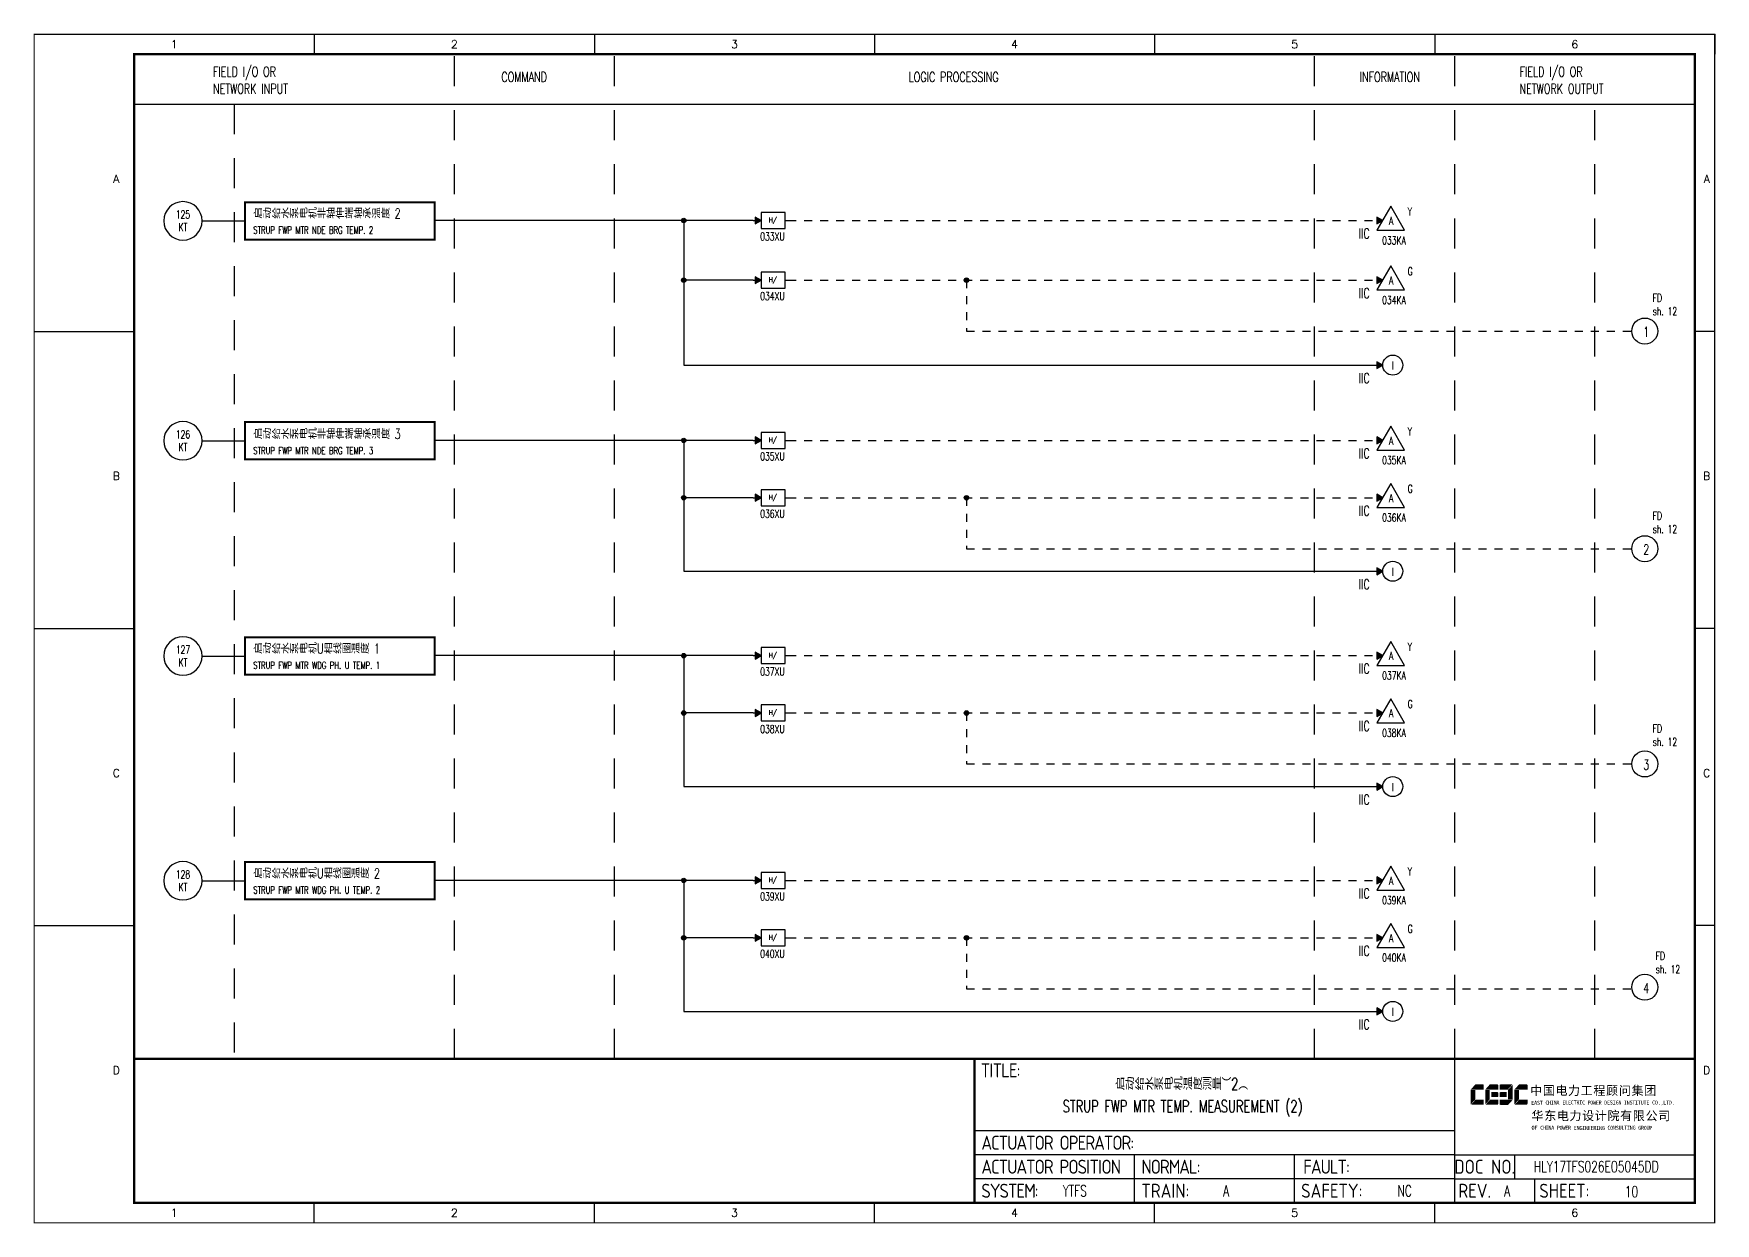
# Model space of a CAD drawing. Header units: millimetres. Extents: x 14388 to 19722, y -3447 to -1598.
# Drawn here: x 16466.9 to 16887.2, y -3043 to -2745.7 of the extents above; entities that cross this region are included whole.
import ezdxf
from ezdxf.enums import TextEntityAlignment as Align

# ---------------------------------------------------------------- set-up
doc = ezdxf.new("R2010")
doc.units = ezdxf.units.MM
for name, pattern in [('D2', [6, 2, -2, 2]), ('DASHED', [0.75, 0.5, -0.25]), ('JIS_02_0.7', [1.35, 0.75, -0.6])]:
    doc.linetypes.add(name, pattern=pattern)
for name, color, linetype in [('BLOCK', 7, 'Continuous'), ('BORDER', 1, 'Continuous'), ('INSTRUMENT', 4, 'Continuous'), ('MLINE', 6, 'Continuous'), ('TITLE', 1, 'Continuous'), ('TK', 7, 'Continuous'), ('图框_外框线', 7, 'Continuous'), ('图框_标题栏文字', 6, 'Continuous')]:
    doc.layers.add(name, color=color, linetype=linetype)
doc.styles.add('DANIEL', font='COMPLEX', dxfattribs={"width": 0.7, "bigfont": 'GVFS'})
doc.styles.add('ecepdi', font='simhei.ttf', dxfattribs={"width": 0.9})
doc.styles.get("Standard").update_dxf_attribs({"font": 'romans.shx', "width": 0.7, "bigfont": '@0hztxta.shx'})
doc.styles.add('工程字', font='gbenor.shx', dxfattribs={"bigfont": 'gbcbig.shx'})

# ---------------------------------------------------------------- blocks, each defined once
blk = doc.blocks.new('INS00')
at = {"layer": 'INSTRUMENT', "color": 0}
blk.add_lwpolyline([(6, 0, 1), (-6, 0, 1)], format="xyb", close=True, dxfattribs=at)
at = {"layer": 'INSTRUMENT', "flags": 1}
for tag, p in [('INSNAM', (0, 9)), ('INSDGN', (0, -9)), ('INSSUP', (0, -15)), ('INSTYP', (0, -12)), ('INSMAN', (0, -18)), ('INSREM', (0, -21))]:
    blk.add_attdef(tag, text='', height=3, dxfattribs=at).set_placement(p, align=Align.TOP_CENTER)
at = {"layer": 'INSTRUMENT', "width": 0.7}
for tag, p in [('INSHH', (6, 3.5)), ('INSL', (6, -3)), ('INSLL', (6, -6))]:
    blk.add_attdef(tag, p, '', height=2.5, dxfattribs=at)
for tag, p in [('INSIDE', (0, 2)), ('INSSYS', (0, -2))]:
    blk.add_attdef(tag, text='', height=2.5, dxfattribs=at).set_placement(p, align=Align.MIDDLE)
at = {"layer": 'INSTRUMENT', "linetype": 'DASHED', "width": 0.7}
blk.add_attdef('INSH', (6, 0.5), '', height=2.5, dxfattribs=at)
blk = doc.blocks.new('大于')
at = {"layer": 'BORDER'}
blk.add_hatch(color=256, dxfattribs=at).paths.add_polyline_path([(2178.99, 3748.47), (2177.49, 3749.34), (2177.49, 3747.6)])
for p, q in [((2176.99, 3748.47), (2178.99, 3748.47)), ((2184.99, 3748.47), (2186.99, 3748.47))]:
    blk.add_line(p, q, dxfattribs=at)
for points in [[(2178.99, 3748.47), (2177.49, 3749.34), (2177.49, 3747.6)], [(2184.99, 3750.47), (2178.99, 3750.47), (2178.99, 3746.47), (2184.99, 3746.47)]]:
    blk.add_lwpolyline(points, close=True, dxfattribs=at)
at = {"layer": 'BORDER', "style": 'DANIEL', "width": 0.8}
blk.add_text('H/', height=1.2, dxfattribs=at).set_placement((2181.94, 3748.51), align=Align.MIDDLE)
blk = doc.blocks.new('A$C1E0003F3')
h = blk.add_hatch(color=152)
edge = h.paths.add_edge_path()
edge.add_ellipse((5.15, 4.41), major_axis=(0, 0.211), ratio=0.769231, start_angle=-90, end_angle=0)
edge.add_line((5.15, 4.62), (3.22, 4.62))
edge.add_line((3.22, 4.62), (2.09, 3.35))
edge.add_line((2.09, 3.35), (5.32, 3.35))
edge.add_line((5.32, 3.35), (5.32, 4.41))
h.paths.add_polyline_path([(3.22, 3.23), (2.09, 3.23), (2.09, -0.36), (3.22, 0.91)])
edge = h.paths.add_edge_path()
edge.add_line((5.32, 0.81), (3.27, 0.81))
edge.add_line((3.27, 0.81), (2.13, -0.46))
edge.add_line((2.13, -0.46), (5.15, -0.46))
edge.add_ellipse((5.15, -0.25), major_axis=(0, 0.211), ratio=0.769231, start_angle=180, end_angle=270)
edge.add_line((5.32, -0.25), (5.32, 0.81))
h = blk.add_hatch(color=152)
edge = h.paths.add_edge_path()
edge.add_ellipse((8.78, 4.41), major_axis=(0, 0.211), ratio=0.769231, start_angle=-90, end_angle=0)
edge.add_line((8.78, 4.62), (6.84, 4.62))
edge.add_line((6.84, 4.62), (5.71, 3.35))
edge.add_line((5.71, 3.35), (8.94, 3.35))
edge.add_line((8.94, 3.35), (8.94, 4.41))
h.paths.add_polyline_path([(6.84, 3.23), (5.71, 3.23), (5.71, -0.36), (6.84, 0.91)])
edge = h.paths.add_edge_path()
edge.add_ellipse((8.78, 2.49), major_axis=(0, 0.211), ratio=0.769231, start_angle=-90, end_angle=0)
edge.add_line((8.78, 2.7), (7.22, 2.7))
edge.add_line((7.22, 2.7), (7.22, 1.44))
edge.add_line((7.22, 1.44), (8.78, 1.44))
edge.add_ellipse((8.78, 1.65), major_axis=(0, 0.211), ratio=0.769231, start_angle=180, end_angle=270)
edge.add_line((8.94, 1.65), (8.94, 2.49))
edge = h.paths.add_edge_path()
edge.add_line((8.94, 0.81), (6.89, 0.81))
edge.add_line((6.89, 0.81), (5.75, -0.46))
edge.add_line((5.75, -0.46), (8.78, -0.46))
edge.add_ellipse((8.78, -0.25), major_axis=(0, 0.211), ratio=0.769231, start_angle=180, end_angle=270)
edge.add_line((8.94, -0.25), (8.94, 0.81))
h = blk.add_hatch(color=1)
edge = h.paths.add_edge_path()
edge.add_line((12.48, 4.62), (9.46, 4.62))
edge.add_ellipse((9.46, 4.41), major_axis=(0, 0.211), ratio=0.769231, start_angle=0, end_angle=90)
edge.add_line((9.3, 4.41), (9.3, 3.35))
edge.add_line((9.3, 3.35), (11.35, 3.35))
edge.add_line((11.35, 3.35), (12.48, 4.62))
h.paths.add_polyline_path([(12.57, 4.56), (11.38, 3.23), (11.38, 0.93), (12.57, 0.93)])
edge = h.paths.add_edge_path()
edge.add_line((11.03, 2.7), (9.46, 2.7))
edge.add_ellipse((9.46, 2.49), major_axis=(0, 0.211), ratio=0.769231, start_angle=0, end_angle=90)
edge.add_line((9.3, 2.49), (9.3, 1.65))
edge.add_ellipse((9.46, 1.65), major_axis=(0, 0.211), ratio=0.769231, start_angle=90, end_angle=180)
edge.add_line((9.46, 1.44), (11.03, 1.44))
edge.add_line((11.03, 1.44), (11.03, 2.7))
h = blk.add_hatch(color=152)
edge = h.paths.add_edge_path()
edge.add_ellipse((16.11, 4.41), major_axis=(0, 0.211), ratio=0.769231, start_angle=-90, end_angle=0)
edge.add_line((16.11, 4.62), (14.14, 4.62))
edge.add_line((14.14, 4.62), (13, 3.35))
edge.add_line((13, 3.35), (16.27, 3.35))
edge.add_line((16.27, 3.35), (16.27, 4.41))
h.paths.add_polyline_path([(14.14, 3.23), (13, 3.23), (13, -0.36), (14.14, 0.91)])
edge = h.paths.add_edge_path()
edge.add_line((16.27, 0.81), (14.18, 0.81))
edge.add_line((14.18, 0.81), (13.04, -0.46))
edge.add_line((13.04, -0.46), (16.03, -0.46))
edge.add_ellipse((16.03, -0.15), major_axis=(0, 0.316), ratio=0.769231, start_angle=180, end_angle=270)
edge.add_line((16.27, -0.15), (16.27, 0.81))
h = blk.add_hatch(color=1)
edge = h.paths.add_edge_path()
edge.add_line((12.58, 0.79), (9.3, 0.79))
edge.add_line((9.3, 0.79), (9.3, -0.27))
edge.add_ellipse((9.46, -0.27), major_axis=(0, 0.211), ratio=0.769231, start_angle=90, end_angle=180)
edge.add_line((9.46, -0.48), (11.43, -0.48))
edge.add_line((11.43, -0.48), (12.58, 0.79))
at = {"layer": 'TITLE', "color": 7, "style": 'ecepdi'}
for s, p in [('中', (16.92, 1.94)), ('国', (20.09, 2)), ('电', (23.25, 1.99)), ('力', (26.39, 1.96)), ('程', (32.71, 1.98)), ('顾', (35.9, 1.98)), ('问', (39.09, 1.94)), ('集', (42.26, 1.98)), ('团', (45.42, 2.01)), ('工', (29.53, 1.95)), ('华', (17.24, -4.31)), ('东', (20.45, -4.29)), ('电', (23.62, -4.35)), ('力', (26.75, -4.32)), ('设', (29.92, -4.3)), ('计', (33.05, -4.31)), ('院', (36.26, -4.29)), ('有', (39.41, -4.29)), ('限', (42.57, -4.32)), ('公', (45.78, -4.38)), ('司', (48.91, -4.35))]:
    blk.add_text(s, height=2.2, dxfattribs=at).set_placement(p)
at = {"layer": 'TITLE', "color": 7, "style": 'ecepdi', "width": 0.975}
for s, p in [('E', (17.58, 0.02)), ('A', (18.29, 0.03)), ('S', (19, 0.03)), ('T', (19.7, 0.03)), ('C', (21.1, 0.09)), ('H', (21.77, 0.09)), ('I', (22.46, 0.09)), ('N', (23.17, 0.1)), ('A', (23.86, 0.1)), ('E', (25.35, 0.09)), ('L', (26.05, 0.11)), ('E', (26.76, 0.1)), ('C', (27.46, 0.12)), ('T', (28.18, 0.11)), ('R', (28.87, 0.1)), ('I', (29.57, 0.11)), ('C', (30.28, 0.1)), ('P', (31.64, 0.09)), ('O', (32.32, 0.08)), ('W', (33.03, 0.08)), ('E', (33.72, 0.08)), ('R', (34.42, 0.09)), ('D', (35.81, 0.1)), ('E', (36.52, 0.1)), ('S', (37.2, 0.1)), ('I', (37.91, 0.09)), ('G', (38.68, 0.11)), ('N', (39.38, 0.09)), ('I', (40.72, 0.07)), ('N', (41.43, 0.08)), ('S', (42.14, 0.08)), ('T', (42.83, 0.08)), ('I', (43.52, 0.09)), ('T', (44.22, 0.07)), ('U', (44.93, 0.07)), ('T', (45.63, 0.08)), ('E', (46.34, 0.09)), ('C', (47.76, 0.11)), ('O', (48.48, 0.1)), ('L', (50.56, 0.1)), ('T', (51.27, 0.1)), ('D', (51.96, 0.1)), ('.', (49.23, 0.1)), (',', (49.87, 0.1)), ('.', (52.72, 0.11)), ('O', (17.67, -6.18)), ('OF', (18.01, -6.2)), ('F', (18.37, -6.2)), ('C', (19.8, -6.19)), ('H', (20.47, -6.19)), ('I', (21.15, -6.19)), ('N', (21.87, -6.18)), ('A', (22.56, -6.18)), ('P', (23.98, -6.2)), ('O', (24.66, -6.21)), ('W', (25.36, -6.21)), ('E', (26.06, -6.21)), ('R', (26.75, -6.2)), ('E', (28.19, -6.24)), ('N', (28.91, -6.27)), ('G', (29.62, -6.26)), ('I', (30.32, -6.27)), ('N', (31.02, -6.27)), ('E', (31.7, -6.28)), ('E', (32.41, -6.27)), ('R', (33.1, -6.24)), ('I', (33.81, -6.24)), ('N', (34.51, -6.26)), ('G', (35.2, -6.24)), ('C', (36.61, -6.19)), ('O', (37.3, -6.21)), ('N', (38, -6.2)), ('S', (38.71, -6.21)), ('U', (39.41, -6.18)), ('L', (40.11, -6.18)), ('T', (40.81, -6.19)), ('I', (41.51, -6.21)), ('N', (42.2, -6.21)), ('G', (42.91, -6.17)), ('G', (44.29, -6.2)), ('R', (45, -6.21)), ('O', (45.69, -6.22)), ('U', (46.39, -6.2)), ('P', (47.1, -6.23))]:
    blk.add_text(s, height=1, dxfattribs=at).set_placement(p, align=Align.MIDDLE_CENTER)
blk = doc.blocks.new('A$C57484896')
for p, q in [((70, 297), (70, 292)), ((140, 297), (140, 292)), ((210, 297), (210, 292)), ((280, 297), (280, 292)), ((350, 297), (350, 292)), ((420, 297), (420, 292)), ((0, 222.75), (25, 222.75)), ((420, 222.75), (415, 222.75)), ((0, 148.5), (25, 148.5)), ((420, 148.5), (415, 148.5)), ((0, 74.25), (25, 74.25)), ((420, 74.25), (415, 74.25)), ((70, 0), (70, 5)), ((140, 0), (140, 5)), ((210, 0), (210, 5)), ((280, 0), (280, 5)), ((350, 0), (350, 5))]:
    blk.add_line(p, q)
at = {"layer": 'MLINE', "linetype": 'JIS_02_0.7', "ltscale": 10}
for p, q in [((105, 41), (105, 292)), ((145, 41), (145, 292)), ((320, 41), (320, 292)), ((355, 41), (355, 292)), ((50, 279.56), (50, 41)), ((390, 41), (390, 279.56))]:
    blk.add_line(p, q, dxfattribs=at)
at = {"layer": 'MLINE'}
blk.add_line((25, 279.56), (415, 279.56), dxfattribs=at)
at = {"layer": '图框_外框线'}
for p, q in [((355, 5), (355, 41)), ((355, 23), (235, 23)), ((355, 17), (235, 17)), ((275, 11), (275, 17)), ((315, 11), (315, 17)), ((355, 17), (415, 17)), ((370, 11), (370, 17)), ((355, 11), (235, 11)), ((355, 11), (235, 11)), ((275, 5), (275, 11)), ((315, 5), (315, 11)), ((355, 11), (415, 11)), ((375, 5), (375, 11))]:
    blk.add_line(p, q, dxfattribs=at)
for points, const_width in [([(0, 0), (420, 0), (420, 297), (0, 297)], 0.3), ([(25, 5), (415, 5), (415, 292), (25, 292)], 0.6)]:
    blk.add_lwpolyline(points, close=True, dxfattribs=dict(at, const_width=const_width))
at = {"layer": '图框_外框线', "const_width": 0.6}
blk.add_lwpolyline([(235, 41), (25, 41)], dxfattribs=at)
at = {"layer": '图框_外框线'}
blk.add_lwpolyline([(415, 41, 0.6, 0.6, 0), (235, 41, 0.6, 0.6, 0), (235, 5, 0, 0, 0)], format="xyseb", dxfattribs=at)
blk.add_blockref('A$C1E0003F3', (356.94, 29.95))
at = {"layer": 'MLINE', "char_height": 2.5, "width": 31.8959, "attachment_point": 1}
for s, insert in [('FIELD I/O OR', (44.67, 288.89)), ('COMMAND', (116.74, 287.58)), ('LOGIC PROCESSING', (218.52, 287.58)), ('INFORMATION', (331.25, 287.58)), ('FIELD I/O OR', (371.22, 288.89)), ('NETWORK INPUT', (44.67, 284.64)), ('NETWORK OUTPUT', (371.22, 284.64))]:
    blk.add_mtext(s, dxfattribs=dict(at, insert=insert))
at = {"layer": 'TK', "color": 3}
for s, p in [('1', (35, 294.5)), ('2', (105, 294.5)), ('3', (175, 294.5)), ('4', (245, 294.5)), ('5', (315, 294.5)), ('6', (385, 294.5)), ('1', (35, 2.5)), ('2', (105, 2.5)), ('3', (175, 2.5)), ('4', (245, 2.5)), ('5', (315, 2.5)), ('6', (385, 2.5))]:
    blk.add_text(s, height=2, dxfattribs=at).set_placement(p, align=Align.MIDDLE)
for s, p in [('A', (20.5, 259.88)), ('A', (418, 259.88)), ('B', (20.5, 185.62)), ('B', (418, 185.62)), ('C', (20.5, 111.38)), ('C', (418, 111.38)), ('D', (20.5, 37.12)), ('D', (418, 37.12))]:
    blk.add_text(s, height=2, dxfattribs=at).set_placement(p, align=Align.CENTER)
at = {"layer": '图框_标题栏文字', "char_height": 3.5, "style": '工程字'}
for s, insert, width, attachment_point in [('{\\T0.9; TITLE:}', (234.86, 38.09), 14.2249, 4), ('{\\T0.9; ACTUATOR OPERATOR:}', (235, 20), 40, 4), ('{\\T0.9; ACTUATOR POSITION}', (235, 14), 45, 4), ('{\\T0.9; NORMAL:}', (275, 14), 18.2557, 4), ('{\\T0.9; FAULT:}', (315.44, 14), 15, 4), ('DOC NO.', (362.5, 14), 15, 5), ('{\\T0.9; SYSTEM:}', (235, 8), 17.9526, 4), ('{\\T0.9; }TRAIN: ', (275, 8), 17.6638, 4), ('SAFETY:', (324.3, 8), 22.3993, 5), ('REV.', (360, 8), 10, 5), ('SHEET:', (382.42, 8), 20, 5)]:
    blk.add_mtext(s, dxfattribs=dict(at, insert=insert, width=width, attachment_point=attachment_point))

msp = doc.modelspace()

# ---------------------------------------------------------------- hatches: boundary and pattern name
h = msp.add_hatch(color=256)
edge = h.paths.add_edge_path()
edge.add_arc((16629.42, -2792.36), 0.55, 0, 360)
for points in [[(16804.11, -2792.36), (16802.61, -2791.49), (16802.61, -2793.23)], [(16804.11, -2807.27), (16802.61, -2806.41), (16802.61, -2808.14)], [(16804.11, -2828.5), (16802.61, -2827.64), (16802.61, -2829.37)], [(16804.11, -2847.31), (16802.61, -2846.44), (16802.61, -2848.18)], [(16804.11, -2861.64), (16802.61, -2860.78), (16802.61, -2862.51)], [(16804.11, -2880.02), (16802.61, -2879.16), (16802.61, -2880.89)], [(16804.11, -2901.1), (16802.61, -2900.23), (16802.61, -2901.97)], [(16804.11, -2915.43), (16802.61, -2914.57), (16802.61, -2916.3)], [(16804.11, -2933.82), (16802.61, -2932.95), (16802.61, -2934.68)], [(16804.11, -2957.27), (16802.61, -2956.41), (16802.61, -2958.14)], [(16804.11, -2971.61), (16802.61, -2970.74), (16802.61, -2972.47)], [(16804.11, -2989.99), (16802.61, -2989.12), (16802.61, -2990.85)]]:
    msp.add_hatch(color=256).paths.add_polyline_path(points)
h = msp.add_hatch(color=256)
edge = h.paths.add_edge_path()
edge.add_arc((16629.42, -2807.27), 0.55, 0, 360)
h = msp.add_hatch(color=256)
edge = h.paths.add_edge_path()
edge.add_arc((16700.08, -2807.27), 0.55, 0, 360)
h = msp.add_hatch(color=256)
edge = h.paths.add_edge_path()
edge.add_arc((16629.42, -2847.31), 0.55, 0, 360)
h = msp.add_hatch(color=256)
edge = h.paths.add_edge_path()
edge.add_arc((16629.42, -2861.64), 0.55, 0, 360)
h = msp.add_hatch(color=256)
edge = h.paths.add_edge_path()
edge.add_arc((16700.08, -2861.64), 0.55, 0, 360)
h = msp.add_hatch(color=256)
edge = h.paths.add_edge_path()
edge.add_arc((16629.42, -2901.1), 0.55, 0, 360)
h = msp.add_hatch(color=256)
edge = h.paths.add_edge_path()
edge.add_arc((16629.42, -2915.43), 0.55, 0, 360)
h = msp.add_hatch(color=256)
edge = h.paths.add_edge_path()
edge.add_arc((16700.08, -2915.43), 0.55, 0, 360)
h = msp.add_hatch(color=256)
edge = h.paths.add_edge_path()
edge.add_arc((16629.42, -2957.27), 0.55, 0, 360)
h = msp.add_hatch(color=256)
edge = h.paths.add_edge_path()
edge.add_arc((16629.42, -2971.61), 0.55, 0, 360)
h = msp.add_hatch(color=256)
edge = h.paths.add_edge_path()
edge.add_arc((16700.08, -2971.61), 0.55, 0, 360)

# ---------------------------------------------------------------- linework, layer by layer
for p, q in [((16567.16, -2797.12), (16567.16, -2787.78)), ((16509.06, -2792.45), (16519.76, -2792.45)), ((16646.73, -2792.36), (16567.16, -2792.36)), ((16629.42, -2792.36), (16629.42, -2828.5)), ((16567.16, -2797.12), (16519.76, -2797.12)), ((16646.73, -2807.27), (16629.42, -2807.27)), ((16629.42, -2828.5), (16804.11, -2828.5)), ((16567.16, -2852.07), (16567.16, -2842.73)), ((16509.06, -2847.4), (16519.76, -2847.4)), ((16646.73, -2847.31), (16567.16, -2847.31)), ((16629.42, -2847.31), (16629.42, -2880.02)), ((16567.16, -2852.07), (16519.76, -2852.07)), ((16646.73, -2861.64), (16629.42, -2861.64)), ((16629.42, -2880.02), (16804.11, -2880.02)), ((16567.16, -2905.86), (16567.16, -2896.52)), ((16509.06, -2901.19), (16519.76, -2901.19)), ((16646.73, -2901.1), (16567.16, -2901.1)), ((16629.42, -2901.1), (16629.42, -2933.82)), ((16567.16, -2905.86), (16519.76, -2905.86)), ((16646.73, -2915.43), (16629.42, -2915.43)), ((16629.42, -2933.82), (16804.11, -2933.82)), ((16567.16, -2962.03), (16567.16, -2952.69)), ((16509.06, -2957.36), (16519.76, -2957.36)), ((16646.73, -2957.27), (16567.16, -2957.27)), ((16629.42, -2957.27), (16629.42, -2989.99)), ((16567.16, -2962.03), (16519.76, -2962.03)), ((16646.73, -2971.61), (16629.42, -2971.61)), ((16629.42, -2989.99), (16804.11, -2989.99))]:
    msp.add_line(p, q)
at = {"linetype": 'D2'}
for p, q in [((16655.53, -2792.36), (16804.11, -2792.36)), ((16655.53, -2807.27), (16804.11, -2807.27)), ((16700.08, -2807.27), (16700.08, -2819.99)), ((16700.08, -2819.99), (16866.35, -2819.99)), ((16655.53, -2847.31), (16804.11, -2847.31)), ((16655.53, -2861.64), (16804.11, -2861.64)), ((16700.08, -2861.64), (16700.08, -2874.37)), ((16700.08, -2874.37), (16866.35, -2874.37)), ((16655.53, -2901.1), (16804.11, -2901.1)), ((16655.53, -2915.43), (16804.11, -2915.43)), ((16700.08, -2915.43), (16700.08, -2928.16)), ((16700.08, -2928.16), (16866.35, -2928.16)), ((16655.53, -2957.27), (16804.11, -2957.27)), ((16655.53, -2971.61), (16804.11, -2971.61)), ((16700.08, -2971.61), (16700.08, -2984.33)), ((16700.08, -2984.33), (16866.35, -2984.33))]:
    msp.add_line(p, q, dxfattribs=at)
at = {"const_width": 0.5}
for points in [[(16519.76, -2787.78), (16567.16, -2787.78), (16567.16, -2797.12), (16519.76, -2797.12), (16519.76, -2787.78)], [(16519.76, -2842.73), (16567.16, -2842.73), (16567.16, -2852.07), (16519.76, -2852.07), (16519.76, -2842.73)], [(16519.76, -2896.52), (16567.16, -2896.52), (16567.16, -2905.86), (16519.76, -2905.86), (16519.76, -2896.52)], [(16519.76, -2952.69), (16567.16, -2952.69), (16567.16, -2962.03), (16519.76, -2962.03), (16519.76, -2952.69)]]:
    msp.add_lwpolyline(points, dxfattribs=at)
at = {"color": 1}
for points in [[(16809.59, -2794.81), (16806.13, -2788.81), (16802.66, -2794.81)], [(16809.59, -2809.72), (16806.13, -2803.72), (16802.66, -2809.72)], [(16809.59, -2849.76), (16806.13, -2843.76), (16802.66, -2849.76)], [(16809.59, -2864.09), (16806.13, -2858.09), (16802.66, -2864.09)], [(16809.59, -2903.55), (16806.13, -2897.55), (16802.66, -2903.55)], [(16809.59, -2917.88), (16806.13, -2911.88), (16802.66, -2917.88)], [(16809.59, -2959.72), (16806.13, -2953.72), (16802.66, -2959.72)], [(16809.59, -2974.06), (16806.13, -2968.06), (16802.66, -2974.06)]]:
    msp.add_lwpolyline(points, close=True, dxfattribs=at)
for points in [[(16804.11, -2792.36), (16802.61, -2791.49), (16802.61, -2793.23)], [(16804.11, -2807.27), (16802.61, -2806.41), (16802.61, -2808.14)], [(16804.11, -2828.5), (16802.61, -2827.64), (16802.61, -2829.37)], [(16804.11, -2847.31), (16802.61, -2846.44), (16802.61, -2848.18)], [(16804.11, -2861.64), (16802.61, -2860.78), (16802.61, -2862.51)], [(16804.11, -2880.02), (16802.61, -2879.16), (16802.61, -2880.89)], [(16804.11, -2901.1), (16802.61, -2900.23), (16802.61, -2901.97)], [(16804.11, -2915.43), (16802.61, -2914.57), (16802.61, -2916.3)], [(16804.11, -2933.82), (16802.61, -2932.95), (16802.61, -2934.68)], [(16804.11, -2957.27), (16802.61, -2956.41), (16802.61, -2958.14)], [(16804.11, -2971.61), (16802.61, -2970.74), (16802.61, -2972.47)], [(16804.11, -2989.99), (16802.61, -2989.12), (16802.61, -2990.85)]]:
    msp.add_lwpolyline(points, close=True)
for centre, radius in [((16629.42, -2792.36), 0.55), ((16629.42, -2807.27), 0.55), ((16700.08, -2807.27), 0.55), ((16869.6, -2819.99), 3.25), ((16806.61, -2828.5), 2.5), ((16629.42, -2847.31), 0.55), ((16629.42, -2861.64), 0.55), ((16700.08, -2861.64), 0.55), ((16869.6, -2874.37), 3.25), ((16806.61, -2880.02), 2.5), ((16629.42, -2901.1), 0.55), ((16629.42, -2915.43), 0.55), ((16700.08, -2915.43), 0.55), ((16869.6, -2928.16), 3.25), ((16806.61, -2933.83), 2.5), ((16629.42, -2957.27), 0.55), ((16629.42, -2971.61), 0.55), ((16700.08, -2971.61), 0.55), ((16869.6, -2983.96), 3.25), ((16806.61, -2990), 2.5)]:
    msp.add_circle(centre, radius)

# ---------------------------------------------------------------- block references
for name, p in [('A$C57484896', (16467.09, -3042.82)), ('大于', (14469.74, -6540.83)), ('大于', (14469.74, -6555.74)), ('大于', (14469.74, -6595.78)), ('大于', (14469.74, -6610.11)), ('大于', (14469.74, -6649.57)), ('大于', (14469.74, -6663.9)), ('大于', (14469.74, -6705.74)), ('大于', (14469.74, -6720.08))]:
    msp.add_blockref(name, p)
at = {"layer": 'MLINE', "xscale": 0.7999999999992724, "yscale": 0.7999999999992724, "zscale": 0.8}
for p, values in [((16504.26, -2792.45), {'INSIDE': '125', 'INSSYS': 'KT'}), ((16504.26, -2847.4), {'INSIDE': '126', 'INSSYS': 'KT'}), ((16504.26, -2901.19), {'INSIDE': '127', 'INSSYS': 'KT'}), ((16504.26, -2957.36), {'INSIDE': '128', 'INSSYS': 'KT'})]:
    msp.add_blockref('INS00', p, dxfattribs=at).add_auto_attribs(values)

# ---------------------------------------------------------------- texts
at = {"color": 1, "width": 0.7}
for p in [(16806.22, -2793.44), (16806.22, -2808.35), (16806.22, -2848.39), (16806.22, -2862.72), (16806.22, -2902.18), (16806.22, -2916.51), (16806.22, -2958.35), (16806.22, -2972.68)]:
    msp.add_text('A', height=2, dxfattribs=at).set_placement(p, align=Align.CENTER)
at = {"width": 0.7}
for p in [(16806.64, -2829.63), (16806.64, -2881.15), (16806.64, -2934.95), (16806.64, -2991.13)]:
    msp.add_text('I', height=2, dxfattribs=at).set_placement(p, align=Align.CENTER)
at = {"attachment_point": 1}
for s, insert, char_height, width in [('启动给水泵电机非轴伸端轴承温度 2', (16521.84, -2789.34), 2.5, 73.0067), ('Y', (16810.34, -2789.12), 2, 73.0067), ('STRUP FWP MTR NDE BRG TEMP. 2', (16521.84, -2793.86), 1.8, 73.0067), ('IIC', (16798.1, -2794.36), 2.5, 4.5039), ('033KA', (16803.95, -2796.32), 2, 73.0067), ('G', (16810.34, -2804.03), 2, 73.0067), ('IIC', (16798.1, -2809.27), 2.5, 4.5039), ('034KA', (16803.95, -2811.23), 2, 73.0067), ('1', (16869.21, -2818.95), 2.5, 73.0067), ('IIC', (16798.1, -2830.5), 2.5, 4.5039), ('启动给水泵电机非轴伸端轴承温度 3', (16521.84, -2844.46), 2.5, 73.0067), ('Y', (16810.34, -2844.07), 2, 73.0067), ('STRUP FWP MTR NDE BRG TEMP. 3', (16521.84, -2848.98), 1.8, 73.0067), ('IIC', (16798.1, -2849.31), 2.5, 4.5039), ('035KA', (16803.95, -2851.27), 2, 73.0067), ('G', (16810.34, -2858.4), 2, 73.0067), ('IIC', (16798.1, -2863.64), 2.5, 4.5039), ('036KA', (16803.95, -2865.61), 2, 73.0067), ('2', (16869.21, -2873.32), 2.5, 73.0067), ('IIC', (16798.1, -2882.02), 2.5, 4.5039), ('启动给水泵电机U相线圈温度 1', (16521.84, -2898.09), 2.5, 73.0067), ('Y', (16810.34, -2897.86), 2, 73.0067), ('STRUP FWP MTR WDG PH. U TEMP. 1', (16521.84, -2902.61), 1.8, 73.0067), ('IIC', (16798.1, -2903.1), 2.5, 4.5039), ('037KA', (16803.95, -2905.06), 2, 73.0067), ('G', (16810.34, -2912.19), 2, 73.0067), ('IIC', (16798.1, -2917.43), 2.5, 4.5039), ('038KA', (16803.95, -2919.4), 2, 73.0067), ('3', (16869.21, -2927.11), 2.5, 73.0067), ('IIC', (16798.1, -2935.83), 2.5, 4.5039), ('启动给水泵电机U相线圈温度 2', (16521.84, -2954.26), 2.5, 73.0067), ('Y', (16810.34, -2954.03), 2, 73.0067), ('STRUP FWP MTR WDG PH. U TEMP. 2', (16521.84, -2958.78), 1.8, 73.0067), ('IIC', (16798.1, -2959.27), 2.5, 4.5039), ('039KA', (16803.95, -2961.24), 2, 73.0067), ('G', (16810.34, -2968.36), 2, 73.0067), ('IIC', (16798.1, -2973.61), 2.5, 4.5039), ('040KA', (16803.95, -2975.57), 2, 73.0067), ('4', (16869.21, -2982.92), 2.5, 73.0067), ('IIC', (16798.1, -2992), 2.5, 4.5039), ('启动给水泵电机温度测量（2）', (16737.26, -3006.63), 3, 57.1272), ('STRUP FWP MTR TEMP. MEASUREMENT (2)', (16724.12, -3012.22), 3, 84.237), ('YTFS', (16724.13, -3033.43), 2.8, 8.5983), ('A', (16764.19, -3033.43), 2.8, 8.5983), ('NC', (16807.77, -3033.43), 2.8, 8.5983), ('A', (16834.47, -3033.49), 2.8, 8.5983)]:
    msp.add_mtext(s, dxfattribs=dict(at, insert=insert, char_height=char_height, width=width))
at = {"color": 1, "char_height": 2, "width": 73.0067, "attachment_point": 1}
for insert in [(16871.58, -2810.71), (16871.58, -2865.13), (16871.58, -2918.3), (16872.33, -2975.14)]:
    msp.add_mtext('FD\\Psh. 12', dxfattribs=dict(at, insert=insert))
at = {"width": 0.7}
for tag, p, s in [('HLY17TFS026E05045DD', (16841.83, -3030.19), ''), ('10', (16864.59, -3036.43), '1')]:
    msp.add_attdef(tag, p, s, height=2.8, dxfattribs=at)
at = {"layer": 'BLOCK', "width": 0.7}
for s, p in [('033XU', (16651.58, -2796.35)), ('034XU', (16651.58, -2811.26)), ('035XU', (16651.58, -2851.3)), ('036XU', (16651.58, -2865.64)), ('037XU', (16651.58, -2905.09)), ('038XU', (16651.58, -2919.43)), ('039XU', (16651.58, -2961.27)), ('040XU', (16651.58, -2975.6))]:
    msp.add_text(s, height=2, dxfattribs=at).set_placement(p, align=Align.MIDDLE)

doc.saveas('drawing.dxf')
